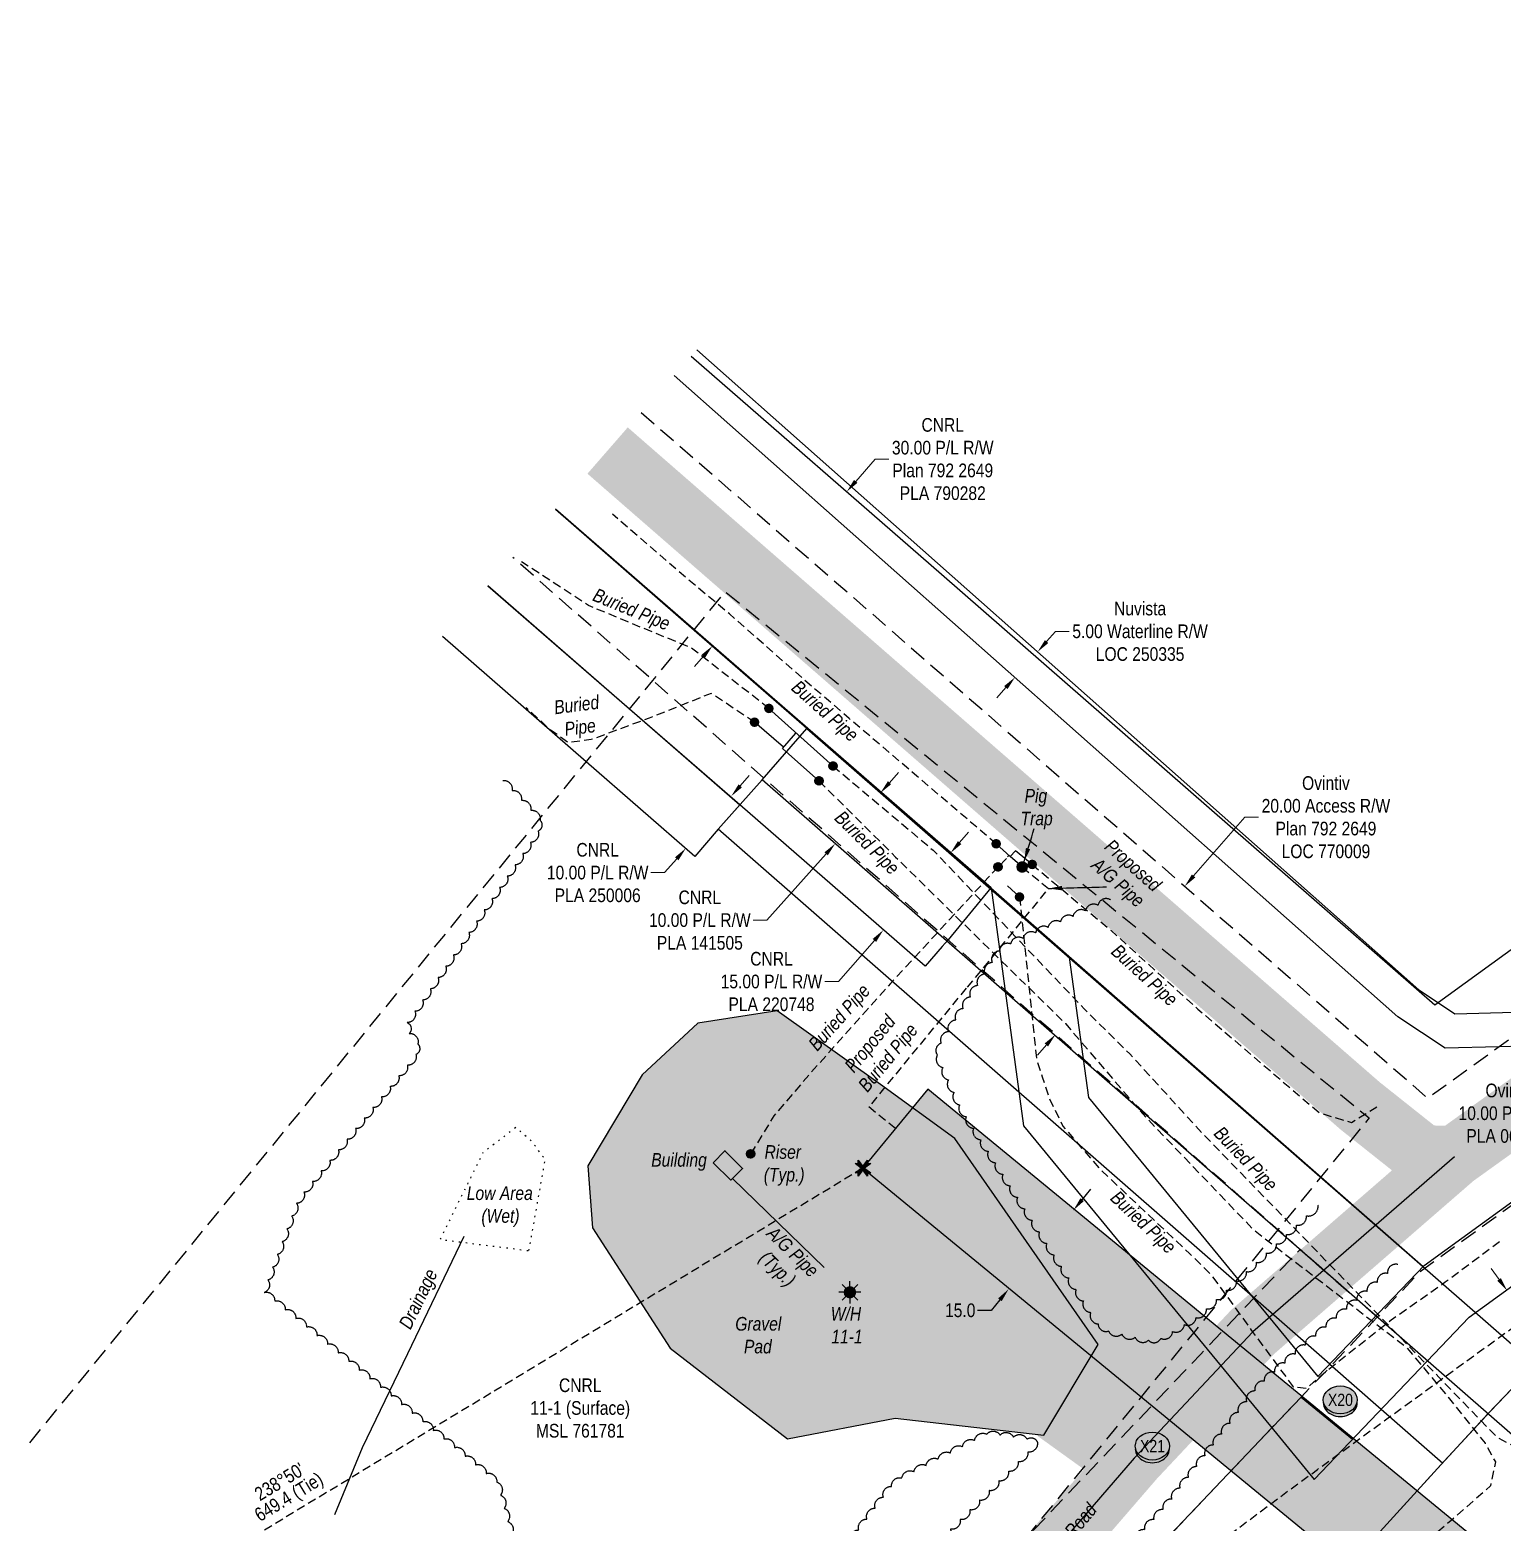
# Model space of a CAD drawing. Extents: x 391873 to 399328, y 6054492 to 6062838.
# Drawn here: x 391873 to 392952, y 6060730 to 6061823 of the extents above; entities that cross this region are included whole.
import ezdxf
from ezdxf.enums import TextEntityAlignment as Align

# ---------------------------------------------------------------- set-up
doc = ezdxf.new("R2010")
doc.units = 0
doc.header["$LTSCALE"] = 5
doc.header["$PDSIZE"] = 0.5
for name, pattern in [('0', [1, 1, 0]), ('DASHED1', [0.375, 0.25, -0.125]), ('foc-ACCESSROAD', [3.75, 2.5, -1.25]), ('foc-TIELINE', [1.875, 1.25, -0.625]), ('foc-TOPO', [1, 0.2, -0.8]), ('UG_PIPE', [1.875, 1.25, -0.625])]:
    doc.linetypes.add(name, pattern=pattern)
doc.layers.get('Defpoints').update_dxf_attribs({"color": 9})
for name, color, linetype, true_color in [('AS-PIPE-AG', 7, 'Continuous', 0x7d00fa), ('AS-PIPE-AG-T', 7, 'Continuous', 0x7d00fa), ('AS-STRUCTURE-H', 7, 'Continuous', 0xa8a8a8), ('AS-STRUCTURE-T', 7, 'Continuous', 0x454545)]:
    doc.layers.add(name, color=color, linetype=linetype, true_color=true_color)
for name, color, linetype in [('AS-PIPE-UG', 44, 'UG_PIPE'), ('AS-PIPE-UG-T', 44, 'Continuous'), ('AS-ROADS', 254, 'Continuous'), ('AS-SYMBOL', 7, 'Continuous'), ('C-RW', 13, 'Continuous'), ('C-WS', 13, 'foc-ACCESSROAD'), ('C-WS-S', 8, 'Continuous'), ('F-AR', 190, 'foc-ACCESSROAD'), ('F-RW', 190, 'Continuous'), ('L-BD', 7, 'Continuous'), ('L-MON', 1, 'Continuous'), ('L-TIE', 7, 'foc-TIELINE'), ('P-CROSSINGS', 250, 'Continuous'), ('P-PROPOSED', 10, 'Continuous'), ('P-PROPOSED-H', 21, 'Continuous'), ('P-TXT', 4, 'Continuous'), ('T-BUSH', 110, '0'), ('T-GENERAL', 48, 'foc-TOPO'), ('T-WATER', 160, 'Continuous')]:
    doc.layers.add(name, color=color, linetype=linetype)
doc.layers.add('AS-STRUCTURE', color=7, linetype='Continuous', lineweight=30, true_color=0x595959)
for name, color, linetype, lineweight in [('C-RW-T', 13, 'Continuous', 9), ('C-WS-T', 13, 'Continuous', 9), ('F-AR-T', 190, 'Continuous', 9), ('F-RW-T', 190, 'Continuous', 9), ('F-WS-T', 190, 'Continuous', 9), ('T-TEXT', 48, 'Continuous', 18)]:
    doc.layers.add(name, color=color, linetype=linetype, lineweight=lineweight)
doc.styles.add('80CG', font='ARIALN.TTF', dxfattribs={"height": 10})
doc.styles.add('80L', font='ARIALN.TTF', dxfattribs={"height": 10})
doc.styles.add('Crossing', font='ARIALN.TTF', dxfattribs={"height": 10})
doc.styles.add('foc-LtypeFont', font='ARIALN.TTF', dxfattribs={"height": 7.35})
doc.linetypes.add('foc-TOPO-flowdirection-NOLINE', pattern='A,0,[">",foc-LtypeFont,S=0.3,R=0,X=0,Y=-0.945],-20,[">",foc-LtypeFont,S=0.3,R=0,X=0,Y=-0.945],0', length=20)
doc.dimstyles.new('Compass 5 000', dxfattribs={"dimscale": 5, "dimtxt": 9, "dimasz": 2, "dimexe": 0.2, "dimexo": 0.0625, "dimgap": 0.5, "dimtad": 0, "dimtih": 1, "dimtoh": 1, "dimzin": 0, "dimdsep": 46, "dimtxsty": '80CG', "dimcen": 0.1, "dimse1": 1, "dimse2": 1, "dimclrd": 256, "dimclrt": 256, "dimaunit": 1, "dimadec": 4, "dimazin": 0, "dimtfac": 0.06, "dimtofl": 0, "dimtmove": 0, "dimatfit": 1, "dimfxl": 0.2, "dimtolj": 1, "dimtzin": 0, "dimlwd": -1, "dimarcsym": 0})

# ---------------------------------------------------------------- blocks, each defined once
blk = doc.blocks.new('*D86')
at = {"layer": 'C-RW-T', "transparency": 16777216}
for p, q in [((392503, 6061271.3), (392509.7, 6061278.7)), ((392456.5, 6061219.2), (392413.1, 6061170.6)), ((392413.1, 6061170.6), (392403.1, 6061170.6))]:
    blk.add_line(p, q, dxfattribs=at)
for points in [[(392501.8, 6061272.4), (392504.2, 6061270.2), (392496.3, 6061263.8)], [(392455.3, 6061220.3), (392457.8, 6061218.1), (392463.2, 6061226.7)]]:
    blk.add_solid(points, dxfattribs=at)
at = {"layer": 'Defpoints', "color": 0, "transparency": 16777216}
for p in [(392463.2, 6061226.7), (392564.5, 6061203), (392531.3, 6061165.8)]:
    blk.add_point(p, dxfattribs=at)
at = {"layer": 'C-RW-T', "transparency": 16777216, "insert": (392364, 6061170.6), "char_height": 10, "attachment_point": 5, "style": '80CG'}
blk.add_mtext('\\A1;CNRL\\P10.00 P/L R/W\\PPLA 141505', dxfattribs=at)
blk = doc.blocks.new('*D89')
at = {"layer": 'C-RW-T', "transparency": 16777216}
for p, q in [((392554.3, 6061227.4), (392560.9, 6061235)), ((392491.9, 6061155.8), (392465.6, 6061125.6)), ((392465.6, 6061125.6), (392455.6, 6061125.6))]:
    blk.add_line(p, q, dxfattribs=at)
for points in [[(392553.1, 6061228.5), (392555.6, 6061226.3), (392547.8, 6061219.9)], [(392490.7, 6061156.9), (392493.2, 6061154.7), (392498.5, 6061163.4)]]:
    blk.add_solid(points, dxfattribs=at)
at = {"layer": 'Defpoints', "color": 0, "transparency": 16777216}
for p in [(392549.8, 6061218.1), (392498.5, 6061163.4), (392500.5, 6061161.6)]:
    blk.add_point(p, dxfattribs=at)
at = {"layer": 'C-RW-T', "transparency": 16777216, "insert": (392416.5, 6061125.6), "char_height": 10, "attachment_point": 5, "style": '80CG'}
blk.add_mtext('\\A1;CNRL\\P15.00 P/L R/W\\PPLA 220748', dxfattribs=at)
blk = doc.blocks.new('*D90')
at = {"layer": 'Defpoints', "color": 0, "transparency": 16777216}
for p in [(392719.3, 6061195.4), (392748.7, 6061169.8), (392654, 6061061.2)]:
    blk.add_point(p, dxfattribs=at)
at = {"layer": 'F-AR-T', "transparency": 16777216}
for p, q in [((392725.8, 6061203), (392763.4, 6061246)), ((392763.4, 6061246), (392773.4, 6061246)), ((392618, 6061079.2), (392611.4, 6061071.7))]:
    blk.add_line(p, q, dxfattribs=at)
for points in [[(392724.6, 6061204.1), (392727.1, 6061201.9), (392719.3, 6061195.4)], [(392616.7, 6061080.3), (392619.2, 6061078.1), (392624.6, 6061086.8)]]:
    blk.add_solid(points, dxfattribs=at)
at = {"layer": 'F-AR-T', "transparency": 16777216, "insert": (392822.8, 6061246), "char_height": 10, "attachment_point": 5, "style": '80CG'}
blk.add_mtext('\\A1;Ovintiv\\P20.00 Access R/W\\PPlan 792 2649\\PLOC 770009', dxfattribs=at)
blk = doc.blocks.new('*D91')
at = {"layer": 'Defpoints', "color": 0, "transparency": 16777216}
for p in [(393020.7, 6061009.3), (393014.1, 6061004.5), (393043.4, 6060964)]:
    blk.add_point(p, dxfattribs=at)
at = {"layer": 'F-RW-T', "transparency": 16777216}
for p, q in [((393006.3, 6061029.1), (392996.3, 6061029.1)), ((393014.8, 6061017.4), (393006.3, 6061029.1)), ((393055.9, 6060960.7), (393061.8, 6060952.6))]:
    blk.add_line(p, q, dxfattribs=at)
for points in [[(393016.1, 6061018.4), (393013.4, 6061016.4), (393020.7, 6061009.3)], [(393057.2, 6060961.7), (393054.5, 6060959.8), (393050, 6060968.8)]]:
    blk.add_solid(points, dxfattribs=at)
at = {"layer": 'F-RW-T', "transparency": 16777216, "insert": (392957.2, 6061029.1), "char_height": 10, "attachment_point": 5, "style": '80CG'}
blk.add_mtext('\\A1;Ovintiv\\P10.00 P/L R/W\\PPLA 060847', dxfattribs=at)
blk = doc.blocks.new('*D92')
at = {"layer": 'Defpoints', "color": 0, "transparency": 16777216}
for p in [(392973.6, 6060912.3), (393008.9, 6060863.8), (392990.9, 6060850.7)]:
    blk.add_point(p, dxfattribs=at)
at = {"layer": 'F-RW-T', "transparency": 16777216}
for p, q in [((392949.7, 6060907.3), (392943.8, 6060915.4)), ((392996.7, 6060842.6), (393002.6, 6060834.5)), ((393002.6, 6060834.5), (393012.6, 6060834.5))]:
    blk.add_line(p, q, dxfattribs=at)
for points in [[(392951, 6060908.3), (392948.3, 6060906.4), (392955.6, 6060899.2)], [(392998.1, 6060843.6), (392995.4, 6060841.6), (392990.9, 6060850.7)]]:
    blk.add_solid(points, dxfattribs=at)
at = {"layer": 'F-RW-T', "transparency": 16777216, "insert": (393051.7, 6060834.5), "char_height": 10, "attachment_point": 5, "style": '80CG'}
blk.add_mtext('\\A1;Ovintiv\\P12.00 P/L R/W\\PPLA 091571', dxfattribs=at)
blk = doc.blocks.new('*D94')
at = {"layer": 'Defpoints', "color": 0, "transparency": 16777216}
for p in [(392610.4, 6061368.2), (392611.5, 6061367.2), (392593.8, 6061349.5)]:
    blk.add_point(p, dxfattribs=at)
at = {"layer": 'F-RW-T', "transparency": 16777216}
for p, q in [((392618.1, 6061374.7), (392624.7, 6061382.2)), ((392624.7, 6061382.2), (392634.7, 6061382.2)), ((392588.3, 6061341), (392581.6, 6061333.5))]:
    blk.add_line(p, q, dxfattribs=at)
for points in [[(392616.9, 6061375.8), (392619.3, 6061373.6), (392611.5, 6061367.2)], [(392587, 6061342.1), (392589.5, 6061339.9), (392594.9, 6061348.5)]]:
    blk.add_solid(points, dxfattribs=at)
at = {"layer": 'F-RW-T', "transparency": 16777216, "insert": (392686.6, 6061382.2), "char_height": 10, "attachment_point": 5, "style": '80CG'}
blk.add_mtext('\\A1;Nuvista\\P5.00 Waterline R/W\\PLOC 250335', dxfattribs=at)
blk = doc.blocks.new('*D95')
at = {"layer": 'C-RW-T', "transparency": 16777216}
for p, q in [((392478.3, 6061492.1), (392492.5, 6061508.4)), ((392492.5, 6061508.4), (392502.5, 6061508.4)), ((392366.6, 6061364), (392360, 6061356.5))]:
    blk.add_line(p, q, dxfattribs=at)
for points in [[(392477, 6061493.2), (392479.5, 6061491), (392471.7, 6061484.6)], [(392365.3, 6061365.1), (392367.9, 6061362.9), (392373.2, 6061371.5)]]:
    blk.add_solid(points, dxfattribs=at)
at = {"layer": 'Defpoints', "color": 0, "transparency": 16777216}
for p in [(392471.7, 6061484.6), (392495.6, 6061463.7), (392397.1, 6061350.7)]:
    blk.add_point(p, dxfattribs=at)
at = {"layer": 'C-RW-T', "transparency": 16777216, "insert": (392542, 6061508.4), "char_height": 10, "attachment_point": 5, "style": '80CG'}
blk.add_mtext('\\A1;CNRL\\P30.00 P/L R/W\\PPlan 792 2649\\PPLA 790282', dxfattribs=at)
blk = doc.blocks.new('*D133')
at = {"layer": 'Defpoints', "color": 0, "transparency": 16777216}
for p in [(392685.5, 6060918.9), (392590.2, 6060900.2), (392637.9, 6060861)]:
    blk.add_point(p, dxfattribs=at)
at = {"layer": 'P-TXT', "transparency": 16777216}
for p, q in [((392644.2, 6060965.8), (392650.5, 6060973.6)), ((392583.9, 6060892.4), (392577.5, 6060884.7)), ((392577.5, 6060884.7), (392567.5, 6060884.7))]:
    blk.add_line(p, q, dxfattribs=at)
for points in [[(392642.9, 6060966.9), (392645.4, 6060964.8), (392637.8, 6060958.1)], [(392582.6, 6060893.5), (392585.2, 6060891.4), (392590.2, 6060900.2)]]:
    blk.add_solid(points, dxfattribs=at)
at = {"layer": 'P-TXT', "transparency": 16777216, "insert": (392554.8, 6060884.7), "char_height": 10, "attachment_point": 5, "style": '80CG'}
blk.add_mtext('\\A1;15.0', dxfattribs=at)
blk = doc.blocks.new('RISER')
h = blk.add_hatch(color=255)
h.dxf.hatch_style = 1
edge = h.paths.add_edge_path()
edge.add_arc((0, 0), 0.7, 0, 360)
blk.add_hatch(color=13).paths.add_polyline_path([(0.58, -0.15), (-0.58, -0.15, 0.774597)])
at = {"color": 13}
blk.add_line((-0.58, -0.15), (0.58, -0.15), dxfattribs=at)
blk.add_circle((0, 0), 0.6, dxfattribs=at)
blk = doc.blocks.new('GAS')
h = blk.add_hatch(color=255)
h.dxf.hatch_style = 1
edge = h.paths.add_edge_path()
edge.add_arc((0, 0), 0.9, 0, 360)
for p, q in [((-0.81, 0), (-1.62, 0)), ((-0.57, 0.57), (-1.14, 1.14)), ((0, 0.81), (0, 1.62)), ((0.57, 0.57), (1.14, 1.14)), ((1.62, 0), (0.81, 0)), ((-0.57, -0.57), (-1.14, -1.14)), ((0, -0.81), (0, -1.62)), ((1.14, -1.14), (0.57, -0.57))]:
    blk.add_line(p, q)
blk.add_circle((0, 0), 0.8)
blk = doc.blocks.new('TEMP')
h = blk.add_hatch(color=255)
h.dxf.hatch_style = 1
h.paths.add_polyline_path([(0, 0.25), (-0.67, 1.15), (-0.67, 0.67), (-1.15, 0.67), (-0.25, 0), (-1.15, -0.67), (-0.67, -0.67), (-0.67, -1.15), (0, -0.25), (0.67, -1.15), (0.67, -0.67), (1.15, -0.67), (0.25, 0), (1.15, 0.67), (0.67, 0.67), (0.67, 1.15)])
h.paths.add_polyline_path([(0.57, 0.85), (0.57, 0.57), (0.85, 0.57), (0.08, 0), (0.85, -0.57), (0.57, -0.57), (0.57, -0.85), (0, -0.08), (-0.57, -0.85), (-0.57, -0.57), (-0.85, -0.57), (-0.08, 0), (-0.85, 0.57), (-0.57, 0.57), (-0.57, 0.85), (0, 0.08)], flags=16)
h = blk.add_hatch(color=1)
h.dxf.hatch_style = 1
h.paths.add_polyline_path([(0, 0.08), (-0.57, 0.85), (-0.57, 0.57), (-0.85, 0.57), (-0.08, 0), (-0.85, -0.57), (-0.57, -0.57), (-0.57, -0.85), (0, -0.08), (0.57, -0.85), (0.57, -0.57), (0.85, -0.57), (0.08, 0), (0.85, 0.57), (0.57, 0.57), (0.57, 0.85)])
at = {"color": 1}
for p, q in [((-0.08, 0), (0.08, 0)), ((0, 0.08), (0, -0.08))]:
    blk.add_line(p, q, dxfattribs=at)
at = {"color": 255, "flags": 128}
blk.add_lwpolyline([(-0.25, 0), (-1.15, 0.67), (-0.67, 0.67), (-0.67, 1.15), (0, 0.25), (0.67, 1.15), (0.67, 0.67), (1.15, 0.67), (0.25, 0), (1.15, -0.67), (0.67, -0.67), (0.67, -1.15), (0, -0.25), (-0.67, -1.15), (-0.67, -0.67), (-1.15, -0.67)], close=True, dxfattribs=at)
at = {"color": 1, "flags": 128}
blk.add_lwpolyline([(-0.08, 0), (-0.85, 0.57), (-0.57, 0.57), (-0.57, 0.85), (0, 0.08), (0.57, 0.85), (0.57, 0.57), (0.85, 0.57), (0.08, 0), (0.85, -0.57), (0.57, -0.57), (0.57, -0.85), (0, -0.08), (-0.57, -0.85), (-0.57, -0.57), (-0.85, -0.57)], close=True, dxfattribs=at)
blk = doc.blocks.new('PIG')
h = blk.add_hatch(color=255)
h.dxf.hatch_style = 1
edge = h.paths.add_edge_path()
edge.add_arc((0, 0), 0.85, 0, 360)
at = {"layer": 'AS-SYMBOL'}
h = blk.add_hatch(color=13, dxfattribs=at)
h.dxf.hatch_style = 1
h.paths.add_polyline_path([(-0.1, 0, 1), (-0.55, 0, 1)])
h = blk.add_hatch(color=13, dxfattribs=at)
h.dxf.hatch_style = 1
h.paths.add_polyline_path([(0.1, 0, 1), (0.55, 0, 1)])
at = {"layer": 'AS-SYMBOL', "color": 13}
for centre, radius in [((0, 0), 0.75), ((-0.33, 0), 0.225), ((0.33, 0), 0.225)]:
    blk.add_circle(centre, radius, dxfattribs=at)
blk = doc.blocks.new('xing2')
h = blk.add_hatch(color=50)
h.dxf.hatch_style = 1
edge = h.paths.add_edge_path()
edge.add_ellipse((0, 0), major_axis=(-12.5, 0), ratio=0.816297, start_angle=0, end_angle=360)
h = blk.add_hatch(color=250)
h.dxf.hatch_style = 1
edge = h.paths.add_edge_path()
edge.add_ellipse((0, -2), major_axis=(-12.5, 0), ratio=0.816297, start_angle=0, end_angle=180)
edge.add_line((12.5, -2), (12.5, 0))
edge.add_ellipse((0, 0), major_axis=(-12.5, 0), ratio=0.816297, start_angle=0, end_angle=180, ccw=False)
edge.add_line((-12.5, 0), (-12.5, -2))
at = {"color": 250}
blk.add_ellipse((0, 0), major_axis=(-12.5, 0), ratio=0.816297, dxfattribs=at)
blk.add_ellipse((0, -2), major_axis=(-12.5, 0), ratio=0.816297, start_param=0, end_param=3.141593, dxfattribs=at)
at = {"color": 250, "style": 'Crossing'}
blk.add_attdef('CROSSING', text='', height=9, dxfattribs=at).set_placement((0.1, 0), align=Align.MIDDLE_CENTER)
at = {"color": 250, "style": 'Crossing', "flags": 1}
for tag, p in [('OWNER', (0.1, -12.5)), ('DESCRIPTION', (0.1, -25.8)), ('LOCATION', (0.1, -39.3)), ('DWG_REF', (0.1, -52.8))]:
    blk.add_attdef(tag, text='', height=9, dxfattribs=at).set_placement(p, align=Align.MIDDLE_CENTER)

msp = doc.modelspace()

# ---------------------------------------------------------------- hatches: boundary and pattern name
at = {"layer": 'AS-ROADS'}
h = msp.add_hatch(color=256, dxfattribs=at)
h.dxf.hatch_style = 1
h.paths.add_polyline_path([(392616.126, 6060793.366), (392655.981, 6060859.693), (392550.841, 6061010.636), (392496.336, 6061050.201), (392420.626, 6061104.186), (392362.556, 6061095.261), (392321.631, 6061057.226), (392281.846, 6060990.626), (392285.266, 6060945.151), (392342.246, 6060857.081), (392428.181, 6060790.656), (392507.206, 6060805.656)])
at = {"layer": 'AS-STRUCTURE-H'}
h = msp.add_hatch(color=256, dxfattribs=at)
h.dxf.hatch_style = 1
h.paths.add_polyline_path([(392373.666, 6060992.886), (392382.406, 6061001.701), (392395.356, 6060988.661), (392386.821, 6060980.181)])
at = {"layer": 'P-PROPOSED-H'}
h = msp.add_hatch(color=256, dxfattribs=at)
h.dxf.hatch_style = 1
h.paths.add_polyline_path([(394051.042, 6061603.626), (394006.942, 6061664.255), (393769.265, 6061491.375), (393892.26, 6061321.52), (393559.263, 6061079.713), (393606.71, 6060958.157), (393077.069, 6060696.808), (393024.384, 6060641.67), (392531.066, 6061046.836), (392483.483, 6060988.901), (393030.544, 6060539.597), (393122.123, 6060635.438), (393701.554, 6060921.356), (393650.148, 6061053.057), (393996.894, 6061304.848), (393873.864, 6061474.752)])

# ---------------------------------------------------------------- linework, layer by layer
at = {"layer": 'AS-PIPE-AG', "flags": 128}
for points in [[(392414.541, 6061325.736), (392461.626, 6061283.561)], [(392425.195, 6061297.249), (392404.036, 6061315.701)], [(392451.311, 6061272.706), (392424.461, 6061296.416), (392434.361, 6061307.661)], [(392581.166, 6061226.631), (392581.166, 6061226.656)], [(392591.486, 6061217.336), (392581.171, 6061226.576)], [(392588.641, 6061215.836), (392588.641, 6061215.861), (392582.546, 6061209.451), (392582.551, 6061209.476)], [(392588.641, 6061215.836), (392582.546, 6061209.451)], [(392590.591, 6061218.111), (392590.591, 6061218.136), (392589.526, 6061216.961), (392589.531, 6061216.986)], [(392590.591, 6061218.111), (392589.526, 6061216.961)], [(392607.471, 6061211.406), (392607.471, 6061211.431), (392595.331, 6061221.426), (392595.331, 6061221.451), (392591.486, 6061217.336), (392591.486, 6061217.361)], [(392607.471, 6061211.406), (392595.331, 6061221.426), (392591.486, 6061217.336)], [(392600.221, 6061209.571), (392591.486, 6061217.336)], [(392598.276, 6061187.586), (392589.531, 6061195.676)], [(392598.391, 6061187.581), (392598.391, 6061187.606)], [(392401.256, 6060999.331), (392398.826, 6060996.461)], [(392401.256, 6060999.306), (392398.826, 6060996.436)], [(392388.006, 6060981.306), (392455.181, 6060916.191)]]:
    msp.add_lwpolyline(points, dxfattribs=at)
at = {"layer": 'AS-PIPE-AG', "linetype": 'DASHED1', "ltscale": 5, "flags": 128}
msp.add_lwpolyline([(392600.221, 6061209.571), (392619.427, 6061193.797), (392559.98, 6061121.416)], dxfattribs=at)
at = {"layer": 'AS-PIPE-UG', "flags": 128}
for points in [[(392581.186, 6061226.471), (392523.091, 6061276.166), (392473.521, 6061318.281), (392458.306, 6061331.651), (392447.346, 6061340.676), (392385.706, 6061394.976), (392353.936, 6061421.516), (392299.886, 6061468.096)], [(392414.606, 6061325.761), (392357.651, 6061370.181), (392311.241, 6061389.126), (392282.401, 6061401.186), (392233.436, 6061433.121)], [(392404.096, 6061315.721), (392372.291, 6061336.716), (392326.956, 6061318.646), (392284.411, 6061302.856), (392267.526, 6061300.691), (392254.421, 6061310.051), (392236.651, 6061326.516)], [(392461.621, 6061283.556), (392535.041, 6061221.831), (392645.616, 6061105.741), (392679.116, 6061072.561), (392732.166, 6061014.531), (392791.181, 6060953.736), (392948.346, 6060791.586), (392968.786, 6060780.926), (393004.151, 6060806.481)], [(392451.476, 6061272.581), (392507.481, 6061216.856), (392568.376, 6061156.946), (392631.886, 6061094.906), (392690.811, 6061026.191), (392690.811, 6061026.216), (392770.181, 6060943.286), (392770.311, 6060943.306), (392881.961, 6060857.541), (392912.416, 6060821.031), (392939.376, 6060787.296), (392947.006, 6060773.706), (392943.326, 6060756.036), (392914.466, 6060730.656), (392868.096, 6060691.181), (392811.021, 6060648.091), (392744.996, 6060631.431), (392686.631, 6060602.121)], [(392582.551, 6061209.641), (392503.801, 6061124.271), (392447.841, 6061061.676), (392418.116, 6061027.141), (392401.301, 6060999.286)], [(392582.551, 6061209.641), (392582.551, 6061209.666)], [(392607.436, 6061211.446), (392607.436, 6061211.471), (392665.461, 6061162.956), (392665.461, 6061162.981), (392728.896, 6061105.481), (392728.896, 6061105.506), (392817.956, 6061029.461), (392841.566, 6061022.391), (392861.786, 6061034.901)], [(392607.741, 6061211.156), (392607.746, 6061211.181)], [(392598.241, 6061187.526), (392610.931, 6061067.746), (392614.851, 6061055.816), (392620.281, 6061039.726), (392630.021, 6061019.646), (392657.011, 6060988.426), (392722.756, 6060926.421), (392738.516, 6060911.076), (392768.121, 6060870.221), (392798.791, 6060828.741), (392808.986, 6060827.726), (392813.666, 6060832.201), (392824.291, 6060841.211), (392870.536, 6060877.691), (392910.276, 6060905.526), (392950.291, 6060935.336)], [(392507.274, 6061017.868), (392487.963, 6061033.729), (392559.98, 6061121.416)], [(392520.236, 6060515.846), (392666.071, 6060649.656), (392723.951, 6060699.161), (392796.211, 6060753.281), (392816.501, 6060768.046), (392869.336, 6060806.616), (393000.476, 6060901.576), (393072.476, 6060950.181)]]:
    msp.add_lwpolyline(points, dxfattribs=at)
at = {"layer": 'AS-ROADS', "flags": 128}
for points, const_width in [([(392916.911, 6060997.206), (393951.743, 6061740.143)], 44.983), ([(392916.911, 6060997.231), (392893.968, 6060997.934), (392847.915, 6061034.501), (392296.412, 6061514.691)], 44.983), ([(392916.911, 6060997.206), (392769.121, 6060868.911), (392682.156, 6060776.336), (392612.896, 6060696.101), (392337.768, 6060364.703)], 44.983), ([(392690.491, 6060782.021), (392601.971, 6060845.716)], 74.971)]:
    msp.add_lwpolyline(points, dxfattribs=dict(at, const_width=const_width))
msp.add_lwpolyline([(392616.126, 6060793.366), (392655.981, 6060859.693), (392550.841, 6061010.636), (392496.336, 6061050.201), (392420.626, 6061104.186), (392362.556, 6061095.261), (392321.631, 6061057.226), (392281.846, 6060990.626), (392285.266, 6060945.151), (392342.246, 6060857.081), (392428.181, 6060790.656), (392507.206, 6060805.656)], close=True, dxfattribs=at)
msp.add_lwpolyline([(392916.911, 6060997.206), (392916.911, 6060997.231), (392769.121, 6060868.911), (392769.126, 6060868.936), (392682.156, 6060776.336), (392682.156, 6060776.361), (392612.896, 6060696.101), (392612.901, 6060696.126), (392539.521, 6060609.236), (392539.521, 6060609.261)], dxfattribs=at)
at = {"layer": 'AS-STRUCTURE', "flags": 128}
msp.add_lwpolyline([(392373.666, 6060992.886), (392382.406, 6061001.701), (392395.356, 6060988.661), (392386.821, 6060980.181)], close=True, dxfattribs=at)
at = {"layer": 'C-RW'}
for p, q in [((392825.671, 6060845.206), (392377.547, 6061237.243)), ((392825.671, 6060845.206), (392863.281, 6060812.304)), ((392863.281, 6060812.304), (392908.366, 6060772.861))]:
    msp.add_line(p, q, dxfattribs=at)
at = {"layer": 'C-RW', "flags": 128}
for points in [[(392541.12, 6061424.053), (392902.476, 6061108.45), (393271.503, 6061376.071), (393891.526, 6061822.93)], [(392577.236, 6061194.216), (392893.952, 6060916.816), (392894.671, 6060917.569), (393359.609, 6061254.744), (393977.822, 6061704.29)]]:
    msp.add_lwpolyline(points, dxfattribs=at)
at = {"layer": 'C-RW'}
for points in [[(393977.843, 6061704.261), (393679.044, 6061486.923), (393787.347, 6061337.357), (393517.735, 6061141.574), (393376.191, 6061038.928), (392970.418, 6060839.204), (392943.359, 6060810.926), (392909.398, 6060774.121), (392815.487, 6060670.999), (392676.506, 6060641.616), (392428.906, 6060351.214)], [(392357.756, 6061583.892), (392541.12, 6061424.053)], [(392258.278, 6061471.672), (392359.828, 6061383.149), (392442.356, 6061311.195), (392577.236, 6061194.216), (392545.864, 6061156.131), (392541.661, 6061151.311), (392529.031, 6061136.806), (392393.249, 6061254.988), (392312.568, 6061325.211), (392208.635, 6061415.672)], [(392442.467, 6061311.098), (392442.356, 6061311.195), (392359.833, 6061383.145), (392258.278, 6061471.672)], [(392208.635, 6061415.672), (392312.424, 6061325.336), (392393.249, 6061254.988), (392393.249, 6061254.988), (392377.547, 6061237.243), (392360.435, 6061217.287), (392280.743, 6061286.65), (392175.308, 6061378.418)], [(393561.786, 6061080.881), (393415.031, 6060974.486), (393015.419, 6060777.793), (392997.996, 6060759.586), (392409.608, 6061273.475), (392442.486, 6061311.12), (392978.347, 6060843.106), (393376.195, 6061038.931), (393517.781, 6061141.578)], [(392409.608, 6061273.475), (392377.547, 6061237.243)]]:
    msp.add_lwpolyline(points, dxfattribs=at)
at = {"layer": 'C-RW-T'}
for p, q in [((392393.637, 6061269.023), (392400.204, 6061276.559)), ((392347.103, 6061215.64), (392338.203, 6061205.426)), ((392338.203, 6061205.426), (392328.207, 6061205.426))]:
    msp.add_line(p, q, dxfattribs=at)
for points in [[(392392.381, 6061270.117), (392394.893, 6061267.928), (392387.07, 6061261.487)], [(392345.847, 6061216.734), (392348.359, 6061214.545), (392353.67, 6061223.176)]]:
    msp.add_solid(points, dxfattribs=at)
at = {"layer": 'C-WS', "flags": 128}
msp.add_lwpolyline([(391873.04, 6060787.769), (392286.198, 6061293.326), (392329.57, 6061346.184), (392356.35, 6061379.15), (392382.606, 6061411.286), (392854.447, 6061025.677), (392815.919, 6060978.559), (392787.539, 6060943.787), (392784.283, 6060939.818), (392765.871, 6060917.359), (392754.263, 6060903.152), (392752.596, 6060901.122), (392726.178, 6060868.814), (392721.952, 6060863.648), (392710.047, 6060849.088), (392615.451, 6060733.401), (392601.304, 6060716.108), (392352.986, 6060412.436), (392322.912, 6060375.66)], dxfattribs=at)
at = {"layer": 'F-AR', "flags": 128}
for points in [[(392321.095, 6061542.536), (392897.339, 6061040.229), (393026.33, 6061133.398), (393107.351, 6061191.917), (393168.146, 6061235.828), (393213.297, 6061268.444), (393266.523, 6061306.889), (393294.364, 6061326.995), (393372.858, 6061383.688), (393413.723, 6061413.207), (393496.979, 6061473.338), (393557.808, 6061517.285), (393618.598, 6061561.194), (393815.279, 6061703.264), (393872.152, 6061745.407), (393921.382, 6061781.883)], [(393979.302, 6061702.255), (393869.317, 6061622.424), (393676.091, 6061482.076), (393615.404, 6061438.032), (393554.606, 6061393.983), (393461.086, 6061326.095), (393420.702, 6061296.791), (393358.042, 6061251.307), (393337.062, 6061236.08), (393226.328, 6061155.698), (393165.637, 6061111.644), (393084.752, 6061052.936), (392891.508, 6060912.671), (392860.324, 6060879.823), (392803.953, 6060929.368), (392787.539, 6060943.787), (392640.631, 6061072.863), (392583.431, 6061123.121), (392410.759, 6061274.842), (392329.57, 6061346.184), (392226.96, 6061436.343)], [(392322.912, 6060375.66), (392352.986, 6060412.436), (392601.304, 6060716.108), (392731.03, 6060852.626), (392765.766, 6060889.363), (392800.475, 6060925.706), (392803.953, 6060929.368), (392860.324, 6060879.823), (392857.18, 6060876.373), (392822.85, 6060840.157), (392813.734, 6060830.823), (392804.549, 6060821.16), (392779.046, 6060794.318), (392526.215, 6060528.256), (392416.978, 6060372.769), (392381.838, 6060321.681)]]:
    msp.add_lwpolyline(points, dxfattribs=at)
at = {"layer": 'F-RW'}
for points in [[(393591.037, 6061649.156), (393588.966, 6061625.256), (393577.146, 6061618.545), (393511.478, 6061581.245), (393502.039, 6061575.885), (393481.631, 6061532.927), (393482.685, 6061527), (393490.685, 6061482.019), (393492.769, 6061470.297), (393498.601, 6061437.496), (393428.294, 6061386.406), (393387.415, 6061356.7), (393186.426, 6061210.654), (393125.756, 6061166.572), (393072.585, 6061127.936), (393041.048, 6061113.126), (392966.935, 6061078.327), (392949.414, 6061077.841), (392910.129, 6061076.754), (392875.522, 6061099.716), (392345.249, 6061569.784)], [(392361.827, 6061588.484), (392890.796, 6061119.572), (392906.73, 6061109.004), (392917.352, 6061101.954), (392961.032, 6061103.161), (393026.31, 6061133.531), (393059.815, 6061149.546), (393111.073, 6061186.793), (393171.743, 6061230.876), (393375.445, 6061378.895), (393416.256, 6061408.548), (393471.258, 6061448.519), (393470.274, 6061454.05), (393460.198, 6061510.727), (393457.063, 6061528.355), (393455.627, 6061536.428), (393468.089, 6061562.661)], [(392634.758, 6061143.192), (392648.699, 6061040.68), (392816.95, 6060836.14), (392894.671, 6060917.569), (393359.609, 6061254.744), (393762.834, 6060221.628)], [(392577.375, 6061194.241), (392601.086, 6061019.886), (392782.161, 6060799.756), (392814.172, 6060760.841), (392927.69, 6060879.775), (393336.573, 6061176.299), (393716.287, 6060203.421)]]:
    msp.add_lwpolyline(points, dxfattribs=at)
at = {"layer": 'F-RW', "flags": 128}
for points in [[(393296.18, 6061073.223), (393296.18, 6061073.223), (393296.18, 6061073.223), (393234.556, 6061025.812), (393230.238, 6061022.677), (393149.349, 6060963.975), (393133.368, 6060952.375), (392992.722, 6060850.182), (392970.418, 6060839.204), (392941.508, 6060808.921), (392904.517, 6060768.761), (392815.487, 6060670.999), (392676.506, 6060641.616), (392428.906, 6060351.214), (392390.051, 6060314.157)], [(392371.974, 6060330.716), (392416.978, 6060372.769), (392526.215, 6060528.256), (392779.046, 6060794.318), (392804.549, 6060821.16), (392842.216, 6060790.223)]]:
    msp.add_lwpolyline(points, dxfattribs=at)
at = {"layer": 'L-TIE', "flags": 128}
msp.add_lwpolyline([(392483.483, 6060988.901), (391928.055, 6060652.993)], dxfattribs=at)
at = {"layer": 'P-CROSSINGS', "flags": 128}
msp.add_lwpolyline([(392577.375, 6061194.241), (392258.278, 6061471.672)], dxfattribs=at)
at = {"layer": 'P-PROPOSED', "flags": 128}
msp.add_lwpolyline([(394006.942, 6061664.255), (393769.265, 6061491.375), (393892.26, 6061321.52), (393559.263, 6061079.713), (393606.71, 6060958.157), (393077.069, 6060696.808), (393024.384, 6060641.67), (392531.066, 6061046.836), (392483.483, 6060988.901), (393030.544, 6060539.597), (393122.123, 6060635.438), (393701.554, 6060921.356), (393650.148, 6061053.057), (393996.894, 6061304.848), (393873.864, 6061474.752), (394051.042, 6061603.626)], dxfattribs=at)
at = {"layer": 'T-BUSH', "flags": 128}
for points in [[(392219.525, 6061272.943, -0.52056705), (392226.366, 6061265.655, -0.52056705), (392233.207, 6061258.366, -0.52056705), (392240.048, 6061251.078, -0.52056705), (392246.889, 6061243.789, -0.52056705), (392245.495, 6061235.864, -0.52056705), (392239.855, 6061227.612, -0.52056705), (392234.215, 6061219.359, -0.52056705), (392228.574, 6061211.106, -0.52056705), (392222.934, 6061202.853, -0.52056705), (392217.294, 6061194.6, -0.52056705), (392211.653, 6061186.347, -0.52056705), (392206.013, 6061178.095, -0.52056705), (392200.373, 6061169.842, -0.52056705), (392194.732, 6061161.589, -0.52056705), (392189.092, 6061153.336, -0.52056705), (392183.452, 6061145.083, -0.52056705), (392177.811, 6061136.83, -0.52056705), (392172.171, 6061128.578, -0.52056705), (392166.531, 6061120.325, -0.52056705), (392160.89, 6061112.072, -0.52056705), (392155.25, 6061103.819, -0.52056705), (392149.61, 6061095.566, -0.52056705), (392151.073, 6061087.61, -0.52056705), (392157.382, 6061079.857, -0.52056705), (392155.983, 6061072.106, -0.52056705), (392149.668, 6061064.358, -0.52056705), (392143.352, 6061056.609, -0.52056705), (392137.037, 6061048.861, -0.52056705), (392130.721, 6061041.112, -0.52056705), (392124.406, 6061033.364, -0.52056705), (392118.091, 6061025.615, -0.52056705), (392111.775, 6061017.867, -0.52056705), (392105.46, 6061010.118, -0.52056705), (392099.145, 6061002.37, -0.52056705), (392092.829, 6060994.621, -0.52056705), (392086.514, 6060986.873, -0.52056705), (392080.199, 6060979.124, -0.52056705), (392073.883, 6060971.376, -0.52056705), (392068.438, 6060963.128, -0.52056705), (392064.937, 6060953.765, -0.52056705), (392061.436, 6060944.403, -0.52056705), (392057.934, 6060935.04, -0.52056705), (392054.433, 6060925.677, -0.52056705), (392050.932, 6060916.314, -0.52056705), (392047.431, 6060906.951, -0.52056705), (392044.714, 6060897.8, -0.52056705), (392052.463, 6060891.487, -0.52056705), (392060.213, 6060885.173, -0.52056705), (392067.963, 6060878.859, -0.52056705), (392075.713, 6060872.546, -0.52056705), (392083.463, 6060866.232, -0.52056705), (392091.213, 6060859.918, -0.52056705), (392098.962, 6060853.604, -0.52056705), (392106.712, 6060847.291, -0.52056705), (392114.462, 6060840.977, -0.52056705), (392122.212, 6060834.663, -0.52056705), (392129.962, 6060828.35, -0.52056705), (392137.712, 6060822.036, -0.52056705), (392145.462, 6060815.722, -0.52056705), (392153.211, 6060809.409, -0.52056705), (392160.961, 6060803.095, -0.52056705), (392168.711, 6060796.781, -0.52056705), (392176.461, 6060790.468, -0.52056705), (392184.211, 6060784.154, -0.52056705), (392191.961, 6060777.84, -0.52056705), (392199.71, 6060771.527, -0.52056705), (392207.46, 6060765.213, -0.52056705), (392215.21, 6060758.899, -0.52056705), (392217.901, 6060749.287, -0.52056705), (392220.553, 6060739.649, -0.52056705), (392223.204, 6060730.011, -0.52056705), (392225.856, 6060720.373, -0.52056705), (392228.508, 6060710.735, -0.52056705), (392231.16, 6060701.097, -0.52056705), (392233.812, 6060691.459, -0.52056705), (392242.066, 6060688.756, -0.52056705), (392252.046, 6060688.191, -0.52056705), (392262.026, 6060687.627, -0.52056705), (392272.006, 6060687.062, -0.52056705), (392281.986, 6060686.497, -0.52056705), (392291.5, 6060683.954, -0.52056705), (392300.682, 6060680.002, -0.52056705), (392309.864, 6060676.051, -0.52056705), (392319.046, 6060672.1, -0.52056705), (392328.228, 6060668.148, -0.52056705), (392337.41, 6060664.197, -0.52056705), (392346.405, 6060659.865, -0.52056705), (392355.152, 6060655.025, -0.52056705), (392363.899, 6060650.186, -0.52056705), (392372.645, 6060645.347, -0.52056705), (392381.392, 6060640.508, -0.52056705), (392390.139, 6060635.668, -0.52056705), (392398.886, 6060630.829, -0.52056705), (392407.027, 6060628.953, -0.52056705), (392413.175, 6060636.835, -0.52056705), (392419.323, 6060644.717, -0.52056705), (392425.471, 6060652.599, -0.52056705), (392431.619, 6060660.481, -0.52056705), (392437.767, 6060668.363, -0.52056705), (392443.916, 6060676.244, -0.52056705), (392450.064, 6060684.126, -0.52056705), (392456.212, 6060692.008, -0.52056705), (392462.36, 6060699.89, -0.52056705), (392468.454, 6060707.813, -0.52056705), (392474.458, 6060715.805, -0.52056705), (392480.462, 6060723.797, -0.52056705), (392486.466, 6060731.79, -0.52056705), (392492.47, 6060739.782, -0.52056705), (392498.474, 6060747.774, -0.52056705), (392504.478, 6060755.766, -0.52056705), (392512.049, 6060761.903, -0.52056705), (392520.932, 6060766.489, -0.52056705), (392529.814, 6060771.074, -0.52056705), (392538.696, 6060775.66, -0.52056705), (392547.578, 6060780.246, -0.52056705), (392556.461, 6060784.831, -0.52056705), (392565.343, 6060789.417, -0.52056705), (392574.225, 6060794.002, -0.52056705), (392583.959, 6060793.362, -0.52056705), (392593.838, 6060791.835, -0.52056705), (392603.717, 6060790.307, -0.52056705), (392611.32, 6060788.035, -0.52056705), (392604.256, 6060780.963, -0.52056705), (392597.191, 6060773.891, -0.52056705), (392590.126, 6060766.819, -0.52056705), (392583.062, 6060759.747, -0.52056705), (392575.997, 6060752.675, -0.52056705), (392568.933, 6060745.603, -0.52056705), (392561.868, 6060738.531, -0.52056705), (392554.803, 6060731.459, -0.52056705), (392547.739, 6060724.386, -0.52056705), (392540.674, 6060717.314, -0.52056705), (392533.61, 6060710.242, -0.52056705), (392526.545, 6060703.17, -0.52056705), (392519.48, 6060696.098, -0.52056705), (392512.416, 6060689.026, -0.52056705), (392505.351, 6060681.954, -0.52056705), (392498.287, 6060674.882, -0.52056705), (392491.222, 6060667.81, -0.52056705), (392484.12, 6060660.7, -0.52056705)], [(392664.901, 6061185.524, 0.52056705), (392655.758, 6061181.484, 0.52056705), (392646.614, 6061177.444, 0.52056705), (392637.471, 6061173.404, 0.52056705), (392628.327, 6061169.364, 0.52056705), (392619.184, 6061165.325, 0.52056705), (392610.041, 6061161.285, 0.52056705), (392600.897, 6061157.245, 0.52056705), (392591.754, 6061153.205, 0.52056705), (392583.599, 6061148.018, 0.52056705), (392578.252, 6061139.572, 0.52056705), (392572.906, 6061131.125, 0.52056705), (392567.56, 6061122.679, 0.52056705), (392562.213, 6061114.233, 0.52056705), (392556.867, 6061105.787, 0.52056705), (392551.521, 6061097.34, 0.52056705), (392546.174, 6061088.894, 0.52056705), (392540.828, 6061080.448, 0.52056705), (392538.099, 6061071.809, 0.52056705), (392542.152, 6061062.671, 0.52056705), (392546.205, 6061053.534, 0.52056705), (392550.258, 6061044.396, 0.52056705), (392554.31, 6061035.258, 0.52056705), (392559.238, 6061026.59, 0.52056705), (392564.604, 6061018.156, 0.52056705), (392569.971, 6061009.723, 0.52056705), (392575.338, 6061001.289, 0.52056705), (392580.704, 6060992.856, 0.52056705), (392586.071, 6060984.422, 0.52056705), (392591.437, 6060975.989, 0.52056705), (392596.804, 6060967.555, 0.52056705), (392602.17, 6060959.122, 0.52056705), (392607.537, 6060950.689, 0.52056705), (392612.903, 6060942.255, 0.52056705), (392618.27, 6060933.822, 0.52056705), (392623.636, 6060925.388, 0.52056705), (392629.003, 6060916.955, 0.52056705), (392634.37, 6060908.521, 0.52056705), (392639.736, 6060900.088, 0.52056705), (392645.103, 6060891.655, 0.52056705), (392650.469, 6060883.221, 0.52056705), (392655.836, 6060874.788, 0.52056705), (392663.516, 6060869.614, 0.52056705), (392673.248, 6060867.329, 0.52056705), (392682.979, 6060865.043, 0.52056705), (392692.711, 6060862.758, 0.52056705), (392701.878, 6060864.154, 0.52056705), (392710.479, 6060869.247, 0.52056705), (392719.081, 6060874.341, 0.52056705), (392727.682, 6060879.434, 0.52056705), (392735.247, 6060885.913, 0.52056705), (392742.567, 6060892.721, 0.52056705), (392749.887, 6060899.528, 0.52056705), (392757.207, 6060906.336, 0.52056705), (392764.527, 6060913.143, 0.52056705), (392771.847, 6060919.95, 0.52056705), (392779.167, 6060926.758, 0.52056705), (392786.487, 6060933.565, 0.52056705), (392793.807, 6060940.372, 0.52056705), (392801.127, 6060947.18, 0.52056705), (392808.447, 6060953.987, 0.52056705), (392816.964, 6060961.908, 0.52056705)], [(392875.493, 6060918.336, 0.52056705), (392867.962, 6060911.763, 0.52056705), (392860.43, 6060905.191, 0.52056705), (392852.899, 6060898.618, 0.52056705), (392845.368, 6060892.045, 0.52056705), (392837.836, 6060885.473, 0.52056705), (392830.305, 6060878.9, 0.52056705), (392822.774, 6060872.327, 0.52056705), (392815.242, 6060865.754, 0.52056705), (392807.711, 6060859.182, 0.52056705), (392800.179, 6060852.609, 0.52056705), (392792.648, 6060846.036, 0.52056705), (392785.117, 6060839.463, 0.52056705), (392777.585, 6060832.891, 0.52056705), (392770.748, 6060825.665, 0.52056705), (392764.65, 6060817.745, 0.52056705), (392758.551, 6060809.824, 0.52056705), (392752.453, 6060801.904, 0.52056705), (392746.354, 6060793.984, 0.52056705), (392740.256, 6060786.063, 0.52056705), (392734.158, 6060778.143, 0.52056705), (392728.059, 6060770.222, 0.52056705), (392721.961, 6060762.302, 0.52056705), (392715.863, 6060754.382, 0.52056705), (392709.764, 6060746.461, 0.52056705), (392703.461, 6060738.714, 0.52056705), (392696.689, 6060731.361, 0.52056705), (392689.917, 6060724.008, 0.52056705), (392683.145, 6060716.655, 0.52056705), (392676.373, 6060709.303, 0.52056705), (392669.601, 6060701.95, 0.52056705), (392662.829, 6060694.597, 0.52056705), (392656.057, 6060687.245, 0.52056705), (392649.285, 6060679.892, 0.52056705), (392642.513, 6060672.539, 0.52056705), (392636.627, 6060666.149, 0.52056705)]]:
    msp.add_lwpolyline(points, format="xyb", dxfattribs=at)
at = {"layer": 'T-GENERAL', "flags": 128}
msp.add_lwpolyline([(392238.771, 6060928.466), (392238.796, 6060928.506), (392250.736, 6060995.186), (392240.916, 6061008.476), (392229.216, 6061018.701), (392204.961, 6061000.121), (392173.711, 6060936.711)], close=True, dxfattribs=at)
at = {"layer": 'T-WATER', "flags": 128}
msp.add_lwpolyline([(392191.171, 6060938.716), (392149.821, 6060852.841), (392116.541, 6060784.001), (392096.341, 6060734.856)], dxfattribs=at)
at = {"layer": 'T-WATER', "linetype": 'foc-TOPO-flowdirection-NOLINE', "flags": 128}
msp.add_lwpolyline([(392191.171, 6060938.716), (392149.821, 6060852.841), (392116.541, 6060784.001), (392096.341, 6060734.856)], dxfattribs=at)

# ---------------------------------------------------------------- block references
at = {"layer": 'AS-SYMBOL'}
for name, p, xscale, yscale, zscale in [('RISER', (392414.606, 6061325.761), 4.998066850000019, 4.998066850000019, 4.998066850000019), ('RISER', (392404.086, 6061315.636), 4.998066850000019, 4.998066850000019, 4.998066850000019), ('RISER', (392461.621, 6061283.556), 4.998066850000019, 4.998066850000019, 4.998066850000019), ('RISER', (392451.311, 6061272.706), 4.998066850000019, 4.998066850000019, 4.998066850000019), ('RISER', (392581.171, 6061226.576), 4.998066850000019, 4.998066850000019, 4.998066850000019), ('RISER', (392607.536, 6061211.441), 4.998066850000019, 4.998066850000019, 4.998066850000019), ('RISER', (392582.531, 6061209.641), 4.998066850000019, 4.998066850000019, 4.998066850000019), ('PIG', (392600.221, 6061209.571), 4.998066850000023, 4.998066850000023, 4.998066850000023), ('RISER', (392598.276, 6061187.586), 4.998066850000019, 4.998066850000019, 4.998066850000019), ('RISER', (392401.236, 6060999.371), 4.998066850000019, 4.998066850000019, 4.998066850000019)]:
    msp.add_blockref(name, p, dxfattribs=dict(at, xscale=xscale, yscale=yscale, zscale=zscale))
at = {"layer": 'C-WS-S', "xscale": 4.998066850000019, "yscale": 4.998066850000019, "zscale": 4.998066850000019}
msp.add_blockref('GAS', (392473.986, 6060897.951), dxfattribs=at)
at = {"layer": 'L-MON', "xscale": 4.998066850000019, "yscale": 4.998066850000019, "zscale": 4.998066850000019}
msp.add_blockref('TEMP', (392483.483, 6060988.901), dxfattribs=at)
at = {"layer": 'P-CROSSINGS', "xscale": 0.99961337, "yscale": 0.99961337, "zscale": 0.99961337}
msp.add_blockref('xing2', (392833.31, 6060819.142), dxfattribs=at).add_auto_attribs({'CROSSING': 'X20'})
at = {"layer": 'P-CROSSINGS'}
msp.add_blockref('xing2', (392695.619, 6060785.272), dxfattribs=at).add_auto_attribs({'CROSSING': 'X21'})

# ---------------------------------------------------------------- texts
at = {"layer": 'AS-PIPE-AG', "linetype": 'DASHED1', "ltscale": 5, "insert": (392662.356, 6061234.383), "char_height": 9.99613, "attachment_point": 1, "rotation": 318.444188, "style": '80L'}
msp.add_mtext_dynamic_manual_height_columns('\\pi5.4596;{\\fArial Narrow|b0|i1|c0|p34;Proposed\\P\\pi7.1983;A/G Pipe}', width=59.9452, gutter_width=50, heights=[0], dxfattribs=at)
at = {"layer": 'AS-PIPE-AG-T', "insert": (392419.15, 6060947.261), "char_height": 9.99613, "attachment_point": 1, "rotation": 315.892129, "style": '80L'}
msp.add_mtext_dynamic_manual_height_columns('\\pi0.058809;{\\fArial Narrow|b0|i1|c0|p34;A/G Pipe\\P\\pi8.698;(Typ.)}', width=45.66617, gutter_width=50, heights=[0], dxfattribs=at)
at = {"layer": 'AS-PIPE-UG-T', "char_height": 9.99613, "attachment_point": 1, "style": '80L'}
for s, width, insert, rotation in [('\\pi0.76493;{\\fArial Narrow|b0|i1|c0|p34;Buried Pipe}', 59.9452, (392287.805, 6061414.548), 337.794254), ('\\pi0.76493;{\\fArial Narrow|b0|i1|c0|p34;Buried Pipe}', 59.9452, (392436.353, 6061347.75), 318.622482), ('\\pi0.30539;{\\fArial Narrow|b0|i1|c0|p34;Buried\\P\\pi5.8455;Pipe}', 33.76985, (392256.3, 6061331.295), 7.306616), ('\\pi0.76493;{\\fArial Narrow|b0|i1|c0|p34;Buried Pipe}', 59.9452, (392468.501, 6061252.311), 315.467159), ('\\pi0.76493;{\\fArial Narrow|b0|i1|c0|p34;Buried Pipe}', 59.9452, (392670.773, 6061154.487), 317.821989), ('\\pi0.76493;{\\fArial Narrow|b0|i1|c0|p34;Buried Pipe}', 59.9452, (392442.115, 6061080.121), 48.20325), ('\\pi5.4596;{\\fArial Narrow|b0|i1|c0|p34;Proposed\\P\\pi0.76493;Buried Pipe}', 59.9452, (392465.773, 6061060.218), 50.603561), ('\\pi0.76493;{\\fArial Narrow|b0|i1|c0|p34;Buried Pipe}', 59.9452, (392746.55, 6061021.145), 314.148827), ('\\pi0.76493;{\\fArial Narrow|b0|i1|c0|p34;Buried Pipe}', 59.9452, (392670.404, 6060973.872), 316.676908)]:
    msp.add_mtext_dynamic_manual_height_columns(s, width=width, gutter_width=50, heights=[0], dxfattribs=dict(at, insert=insert, rotation=rotation))
at = {"layer": 'AS-STRUCTURE-T', "insert": (392328.383, 6060999.993), "char_height": 9.99613, "attachment_point": 1, "style": '80L'}
msp.add_mtext_dynamic_manual_height_columns('{\\fArial Narrow|b0|i1|c0|p34;Building}', width=40.82988, gutter_width=50, heights=[0], dxfattribs=at)
at = {"layer": 'C-RW-T', "insert": (392289.136, 6061205.426), "char_height": 9.99613, "attachment_point": 5, "style": '80CG'}
msp.add_mtext('\\A1;CNRL\\P10.00 P/L R/W\\PPLA 250006', dxfattribs=at)
at = {"layer": 'C-WS-T', "insert": (392276.358, 6060813.129), "char_height": 9.99606, "attachment_point": 5, "style": '80CG'}
msp.add_mtext('\\A1;CNRL\\P11-1 (Surface)\\PMSL 761781', dxfattribs=at)
at = {"layer": 'F-WS-T', "insert": (392455.869, 6060887.201), "char_height": 9.99613, "attachment_point": 1, "style": '80L'}
msp.add_mtext_dynamic_manual_height_columns('\\pi4.0787;{\\fArial Narrow|b0|i1|c0|p34;W/H \\P\\pi4.4946;11-1}', width=29.34966, gutter_width=50, heights=[0], dxfattribs=at)
at = {"layer": 'L-BD', "style": '80L'}
for s, height, p in [("238°50'", 9.9961, (392056.009, 6060759.267)), ('649.4 (Tie)', 9.99613, (392063.38, 6060747.078))]:
    msp.add_text(s, height=height, rotation=31.1643, dxfattribs=at).set_placement(p, align=Align.MIDDLE)
at = {"layer": 'T-TEXT', "char_height": 9.99613, "attachment_point": 1, "style": '80L'}
for s, width, insert in [('\\pi3.7195;{\\fArial Narrow|b0|i1|c0|p34;Pig\\P\\pi0.76705;Trap}', 23.40832, (392598.263, 6061266.768)), ('\\pi1.0955;{\\fArial Narrow|b0|i1|c0|p34;Riser\\P\\pi0.53978;(Typ.)}', 29.34966, (392410.332, 6061005.752)), ('\\pi0.25023;{\\fArial Narrow|b0|i1|c0|p34;Low Area\\P\\pi10.959;(Wet)}', 48.2719, (392192.965, 6060975.567)), ('\\pi-1.8774;{\\fArial Narrow|b0|i1|c0|p34;Gravel\\P\\pi4.4844;Pad}', 29.34966, (392391.86, 6060879.86))]:
    msp.add_mtext_dynamic_manual_height_columns(s, width=width, gutter_width=50, heights=[0], dxfattribs=dict(at, insert=insert))
at = {"layer": 'T-TEXT', "insert": (392554.061, 6060633.355), "char_height": 9.99613, "attachment_point": 1, "rotation": 49.812168, "style": '80L'}
msp.add_mtext_dynamic_manual_height_columns('\\pi0.46343;{\\fArial Narrow|b0|i1|c0|p34;9m High Grade Gravel Road}', width=145.8367, gutter_width=50, heights=[0], dxfattribs=at)
at = {"layer": 'T-WATER', "insert": (392142.402, 6060873.187), "char_height": 9.99613, "attachment_point": 1, "rotation": 64.288542, "style": '80L'}
msp.add_mtext_dynamic_manual_height_columns('\\pi1.3242;{\\fArial Narrow|b0|i1|c0|p34;Drainage}', width=48.2719, gutter_width=50, heights=[0], dxfattribs=at)

# ---------------------------------------------------------------- dimensions: what is measured, and where the dimension line sits
at = {"layer": 'C-RW-T'}
for base, p1, p2, angle, text, picture, middle in [((392471.706, 6061484.561), (392397.103, 6061350.668), (392495.635, 6061463.702), 48.921159, 'CNRL\\P30.00 P/L R/W\\PPlan 792 2649\\PPLA 790282', '*D95', (392541.995, 6061508.443)), ((392463.184, 6061226.682), (392564.497, 6061202.982), (392531.346, 6061165.842), 228.247949, 'CNRL\\P10.00 P/L R/W\\PPLA 141505', '*D86', (392364.019, 6061170.577)), ((392498.507, 6061163.374), (392549.762, 6061218.139), (392500.507, 6061161.631), 228.92283, 'CNRL\\P15.00 P/L R/W\\PPLA 220748', '*D89', (392416.504, 6061125.611))]:
    dim = msp.add_linear_dim(base=base, p1=p1, p2=p2, angle=angle, text=text, dimstyle='Compass 5 000', dxfattribs=at)
    dim.commit()
    dim.dimension.update_dxf_attribs({"geometry": picture, "text_midpoint": middle, "dimtype": 161})
at = {"layer": 'F-AR-T'}
dim = msp.add_linear_dim(base=(392719.278, 6061195.443), p1=(392653.952, 6061061.159), p2=(392748.672, 6061169.821), angle=48.92162, text='Ovintiv\\P20.00 Access R/W\\PPlan 792 2649\\PLOC 770009', dimstyle='Compass 5 000', dxfattribs=at)
dim.commit()
dim.dimension.update_dxf_attribs({"geometry": '*D90', "text_midpoint": (392822.773, 6061246.021), "dimtype": 161})
at = {"layer": 'F-RW-T'}
dim = msp.add_aligned_dim(p1=(392593.786, 6061349.465), p2=(392610.363, 6061368.166), distance=-1.473, text='Nuvista\\P5.00 Waterline R/W\\PLOC 250335', dimstyle='Compass 5 000', dxfattribs=at)
dim.commit()
dim.dimension.update_dxf_attribs({"geometry": '*D94', "text_midpoint": (392686.611, 6061382.155)})
for base, p1, p2, angle, text, picture, middle in [((393020.662, 6061009.282), (393043.428, 6060964.048), (393014.069, 6061004.496), 125.973847, 'Ovintiv\\P10.00 P/L R/W\\PPLA 060847', '*D91', (392957.207, 6061029.079)), ((392990.858, 6060850.673), (392973.585, 6060912.334), (393008.875, 6060863.765), 306.002152, 'Ovintiv\\P12.00 P/L R/W\\PPLA 091571', '*D92', (393051.701, 6060834.494))]:
    dim = msp.add_linear_dim(base=base, p1=p1, p2=p2, angle=angle, text=text, dimstyle='Compass 5 000', dxfattribs=at)
    dim.commit()
    dim.dimension.update_dxf_attribs({"geometry": picture, "text_midpoint": middle, "dimtype": 161})
at = {"layer": 'P-TXT'}
dim = msp.add_linear_dim(base=(392590.225, 6060900.171), p1=(392685.499, 6060918.936), p2=(392637.917, 6060861.001), angle=230.603561, text='15.0', dimstyle='Compass 5 000', dxfattribs=at)
dim.commit()
dim.dimension.update_dxf_attribs({"geometry": '*D133', "text_midpoint": (392554.779, 6060884.715), "dimtype": 161})

# ---------------------------------------------------------------- leaders
at = {"layer": 'AS-PIPE-AG', "path_type": 1}
msp.add_leader([(392619.427, 6061193.797), (392661.919, 6061195.044)], dimstyle='Compass 5 000', override={"dimgap": 0.5, "dimtad": 0}, dxfattribs=at)
at = {"layer": 'T-TEXT', "path_type": 1}
msp.add_leader([(392601.586, 6061213.463), (392609.024, 6061237.675)], dimstyle='Compass 5 000', override={"dimgap": 0.5, "dimtad": 0}, dxfattribs=at)

doc.saveas('drawing.dxf')
